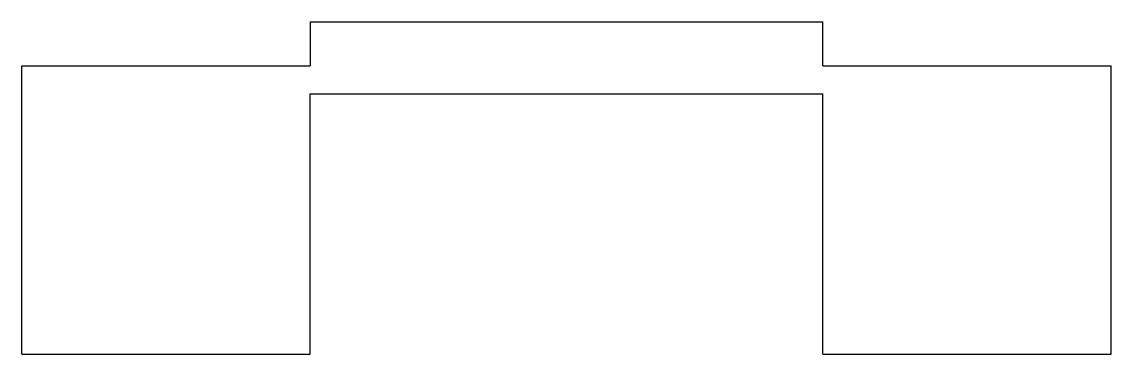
# Model space of a CAD drawing. Header units: millimetres. Extents: x -36 to 236, y -36 to 47.
import ezdxf

# ---------------------------------------------------------------- set-up
doc = ezdxf.new("R2010")
doc.units = ezdxf.units.MM

msp = doc.modelspace()

# ---------------------------------------------------------------- linework, layer by layer
for p, q in [((36, 47), (164, 47)), ((36, 47), (36, 36)), ((164, 36), (164, 47)), ((-36, 36), (36, 36)), ((-36, -36), (-36, 36)), ((164, 36), (236, 36)), ((236, -36), (236, 36)), ((36, -36), (36, 29)), ((36, 29), (164, 29)), ((164, -36), (164, 29)), ((-36, -36), (36, -36)), ((164, -36), (236, -36))]:
    msp.add_line(p, q)

doc.saveas('drawing.dxf')
